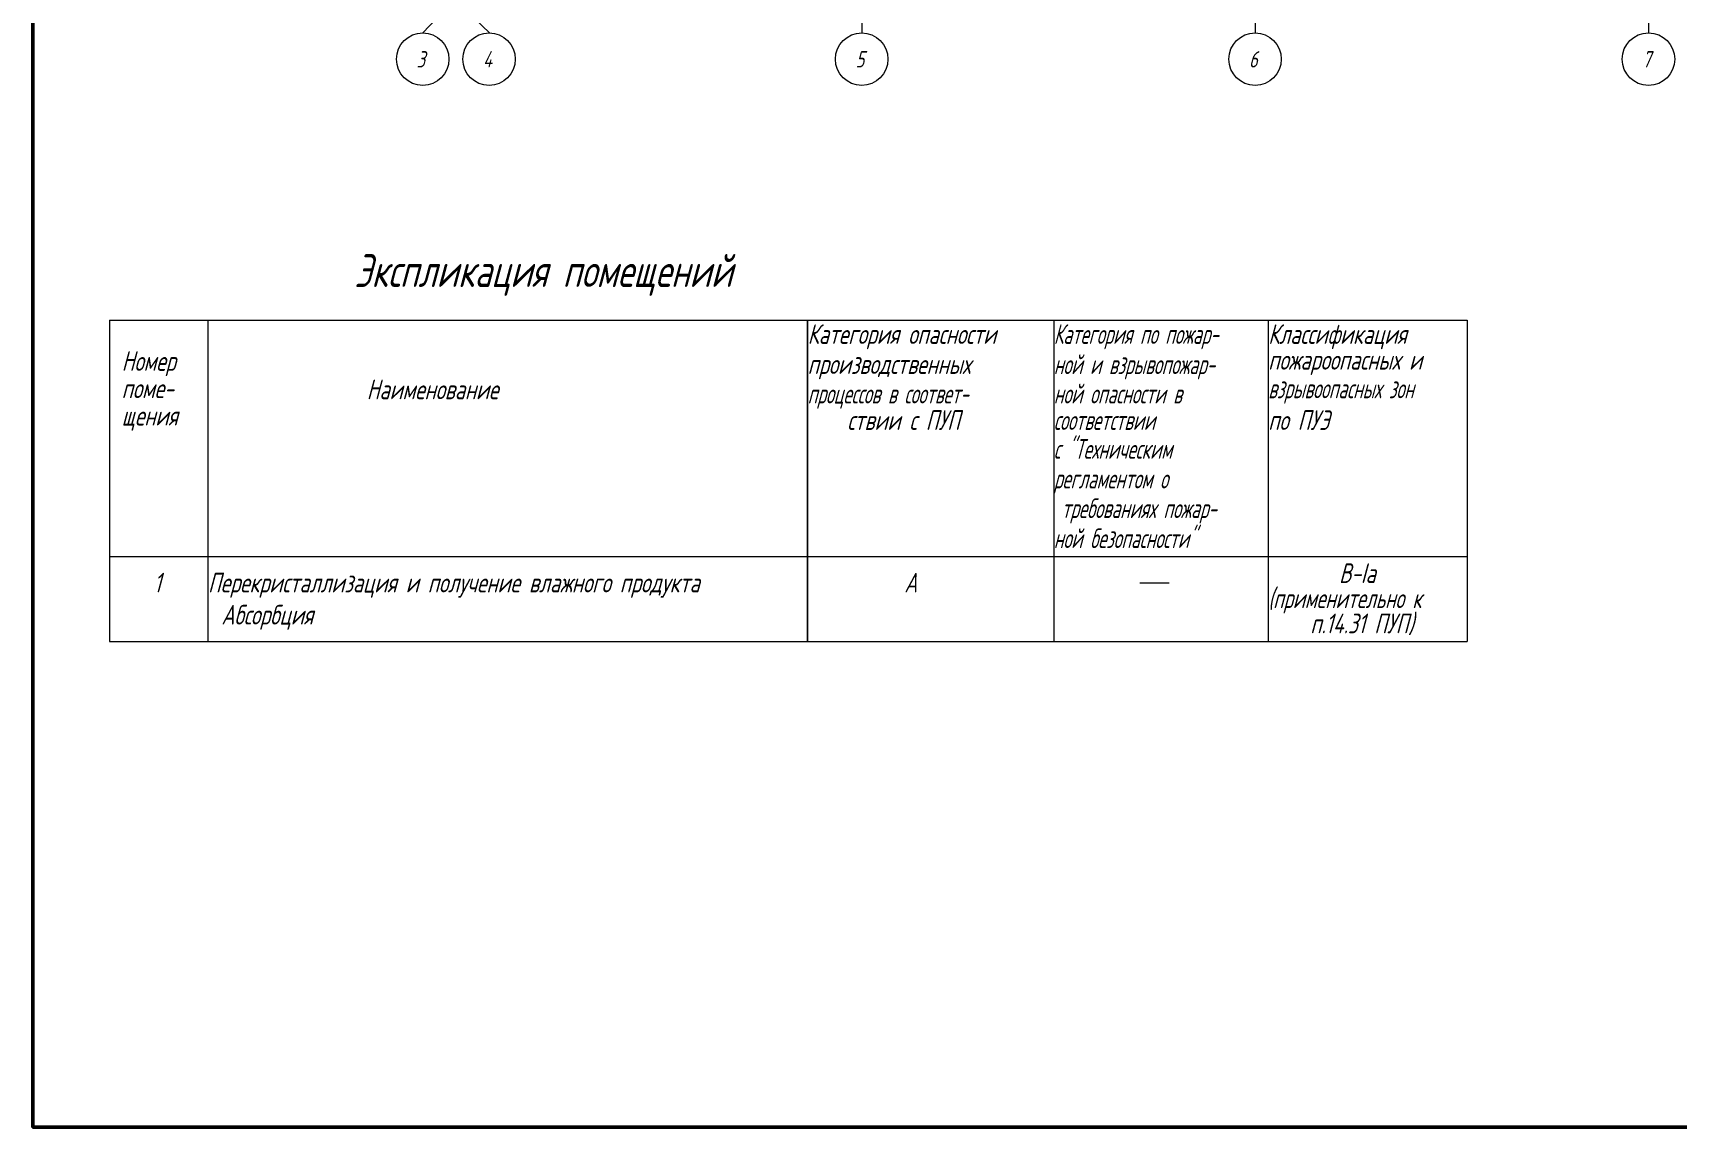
# Model space of a CAD drawing. Header units: millimetres. Extents: x 1337 to 8186, y 1899 to 5236.
# Drawn here: x 6602.8 to 6994, y 2204.2 to 2464.5 of the extents above; entities that cross this region are included whole.
import ezdxf

# ---------------------------------------------------------------- set-up
doc = ezdxf.new("R2010")
doc.units = ezdxf.units.MM
for name, color, linetype, lineweight in [('Линия связи (Вновь)', 3, 'Continuous', 60), ('Строительный', 251, 'Continuous', 13), ('Формат - толстая линия', 7, 'Continuous', 50)]:
    doc.layers.add(name, color=color, linetype=linetype, lineweight=lineweight)
doc.styles.add('Simplex', font='simplex.shx', dxfattribs={"width": 0.7, "oblique": 15})

# ---------------------------------------------------------------- blocks, each defined once
blk = doc.blocks.new('A$C049F4C0A')
at = {"layer": 'Строительный', "ltscale": 100}
for p, q in [((120.18, 161.21), (120.18, 103)), ((180.18, 161.21), (180.18, 103)), ((240.18, 161.21), (240.18, 103)), ((53.23, 103), (56.18, 106.11)), ((63.4, 103), (60.18, 106.11)), ((5.48, 59.2), (212.5, 59.2)), ((5.48, 59.2), (5.48, 10.2)), ((20.48, 59.2), (20.48, 10.2)), ((111.94, 59.2), (111.94, 10.2)), ((111.94, 10.2), (111.94, 59.2)), ((149.48, 59.2), (149.48, 10.2)), ((182.18, 59.2), (182.18, 10.2)), ((212.5, 59.2), (212.5, 10.2)), ((5.48, 23.2), (212.5, 23.2)), ((162.62, 19.19), (167.09, 19.19)), ((5.48, 10.2), (212.5, 10.2))]:
    blk.add_line(p, q, dxfattribs=at)
for centre in [(53.23, 99), (63.35, 99), (120.18, 99), (180.18, 99), (240.18, 99)]:
    blk.add_circle(centre, 4, dxfattribs=at)
at = {"layer": 'Строительный', "ltscale": 100, "style": 'Simplex', "oblique": 15}
for s, height, width, p in [('3', 2.5, 0.7, (52.29, 97.73)), ('4', 2.5, 0.7, (62.41, 97.73)), ('5', 2.5, 0.7, (119.24, 97.73)), ('6', 2.5, 0.7, (179.24, 97.73)), ('7', 2.5, 0.7, (239.24, 97.73)), ('Экспликация помещений', 5, 0.7, (42.8, 64.27)), ('Категория опасности ', 3, 0.7, (111.94, 55.59)), ('Категория по пожар-', 3, 0.6, (149.48, 55.59)), ('Классификация ', 3, 0.7, (182.18, 55.59)), ('Номер', 3, 0.7, (7.31, 51.48)), ('производственных', 3, 0.7, (111.94, 51.01)), ('ной и взрывопожар-', 3, 0.6, (149.48, 50.98)), ('пожароопасных и', 3, 0.7, (182.18, 51.66)), ('поме-', 3, 0.7, (7.31, 47.32)), ('Наименование', 3, 0.7, (44.69, 47.15)), ('процессов в соответ-', 3, 0.6, (111.94, 46.51)), ('ной опасности в ', 3, 0.6, (149.48, 46.51)), ('взрывоопасных зон ', 3, 0.6, (182.18, 47.3)), ('щения', 3, 0.7, (7.31, 43.15)), ('ствии с ПУП', 3, 0.7, (117.98, 42.47)), ('по ПУЭ', 3, 0.7, (182.18, 42.47)), ('соответствии', 3, 0.6, (149.48, 42.47)), ('с "Техническим', 3, 0.6, (149.48, 38.08)), ('регламентом о', 3, 0.6, (149.48, 33.55)), (' требованиях пожар-', 3, 0.6, (149.48, 29.03)), ('ной безопасности"', 3, 0.6, (149.48, 24.46)), ('1', 3, 0.7, (12.22, 17.7)), ('Перекристаллизация и получение влажного продукта', 3, 0.7, (20.48, 17.7)), ('А', 3, 0.7, (126.67, 17.7)), ('В-Iа', 3, 0.7, (192.99, 19.14)), ('(применительно к', 3, 0.65, (182.18, 15.31)), ('Абсорбция', 3, 0.7, (22.52, 12.81)), ('п.14.31 ПУП)', 3, 0.7, (188.6, 11.47))]:
    blk.add_text(s, height=height, dxfattribs=dict(at, width=width)).set_placement(p)

msp = doc.modelspace()

# ---------------------------------------------------------------- linework, layer by layer
at = {"layer": 'Формат - толстая линия'}
msp.add_lwpolyline([(6602.81, 2935.95), (7609.86, 2935.95), (7609.86, 2204.24), (6602.81, 2204.24)], close=True, dxfattribs=at)

# ---------------------------------------------------------------- block references
at = {"layer": 'Линия связи (Вновь)', "xscale": 1.56, "yscale": 1.56, "zscale": 1.56}
msp.add_blockref('A$C049F4C0A', (6612.52, 2303.78), dxfattribs=at)

doc.saveas('drawing.dxf')
